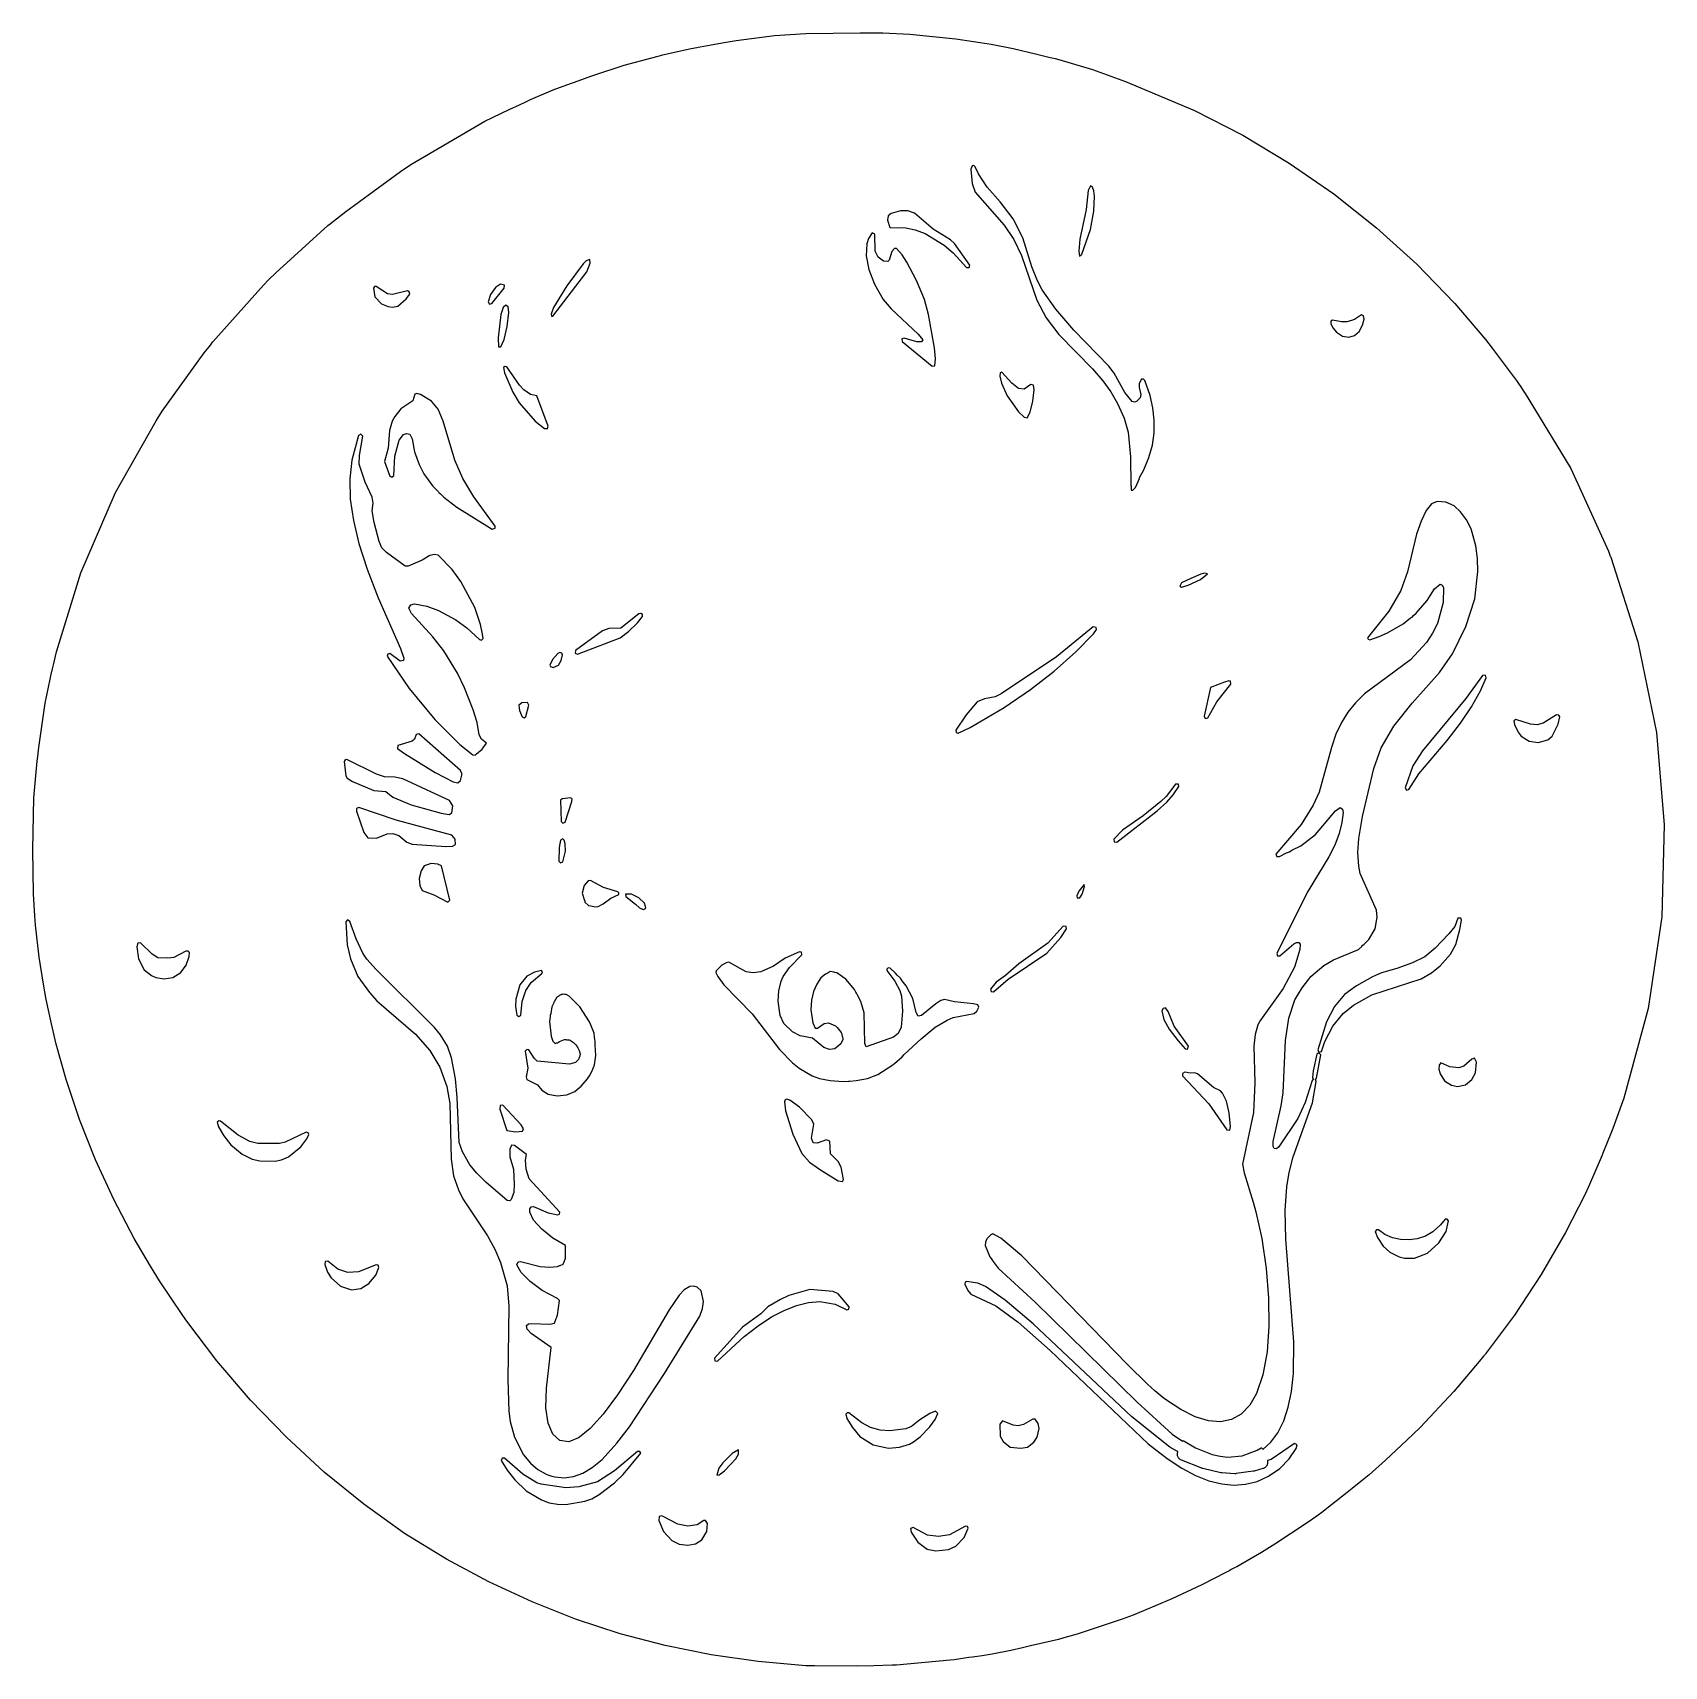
# Model space of a CAD drawing. Header units: millimetres. Extents: x 0 to 300, y 0 to 300.
import ezdxf

# ---------------------------------------------------------------- set-up
doc = ezdxf.new("R2010")
doc.units = ezdxf.units.MM
doc.layers.add('CUT', color=7, linetype='CONTINUOUS')

msp = doc.modelspace()

# ---------------------------------------------------------------- linework, layer by layer
at = {"layer": 'CUT'}
for points in [[(99.7698, 8.6897), (91.7667, 11.8363), (83.8514, 15.5233), (76.0666, 19.6715), (68.3845, 24.4242), (60.8692, 29.8049), (53.6149, 35.6814), (46.692, 42.0658), (40.0986, 48.8999), (33.8944, 56.1243), (28.3846, 63.3857), (27.6584, 64.4279), (23.411, 70.7757), (21.7398, 73.4999), (18.7402, 78.5862), (14.9932, 85.7494), (11.6651, 93.0338), (8.7198, 100.3975), (6.2386, 107.7814), (4.4242, 114.2361), (3.5444, 117.9877), (2.5751, 122.457), (2.0516, 125.6378), (1.3181, 130.2212), (0.6626, 136.0959), (0.4886, 137.8096), (0.2393, 141.8555), (0.1196, 150.0038), (0.3597, 159.5062), (0.9125, 166.1865), (1.0383, 167.0993), (1.194, 168.23), (1.2592, 168.7033), (2.3808, 176.8465), (3.661, 182.7477), (3.6909, 182.8739), (3.7551, 183.1448), (3.9976, 184.1679), (4.5022, 186.2966), (8.9261, 200.8189), (15.2986, 215.5484), (22.7595, 228.7135), (23.8959, 230.4626), (31.6206, 241.1886), (32.4932, 242.3138), (32.929, 242.8758), (32.9471, 242.8991), (33.1734, 243.191), (42.4999, 253.6343), (43.3947, 254.6065), (44.7436, 255.8606), (54.3067, 264.5459), (54.7231, 264.8762), (54.7686, 264.9123), (55.8827, 265.7962), (57.6192, 267.1738), (67.6237, 274.5133), (69.5015, 275.7782), (83.1049, 283.7136), (87.5423, 285.8796), (89.4449, 286.7465), (89.7104, 286.8675), (90.2695, 287.1223), (91.5036, 287.6846), (95.6721, 289.4743), (98.1822, 290.4083), (98.3294, 290.4616), (100.2331, 291.1509), (102.5283, 291.982), (103.1379, 292.2027), (108.6684, 293.9872), (113.7786, 295.3715), (114.912, 295.6785), (115.3348, 295.793), (115.7116, 295.8951), (120.9493, 297.0715), (121.9966, 297.2645), (122.2535, 297.3118), (123.6379, 297.5669), (126.6503, 298.122), (129.2032, 298.562), (136.2475, 299.4609), (142.0226, 299.8499), (152.0071, 299.9815), (154.472, 299.9722), (156.1422, 299.9284), (161.0824, 299.7374), (169.5675, 298.8615), (176.0397, 297.873), (180.0642, 297.0645), (184.1529, 296.094), (186.8652, 295.4502), (187.2454, 295.3599), (187.7646, 295.2367), (188.482, 295.0557), (194.6156, 293.1916), (200.7141, 291.0392), (213.3809, 285.666), (222.2243, 281.1384), (230.7366, 276.042), (238.9279, 270.3918), (246.7427, 264.1702), (254.1457, 257.4554), (261.0479, 250.3437), (261.1081, 250.2804), (266.7358, 243.6307), (267.9907, 242.0731), (272.5612, 235.9076), (272.9315, 235.3661), (273.2226, 234.9404), (273.7616, 234.1523), (274.0353, 233.7522), (282.3923, 219.9547), (289.308, 204.7811), (289.5812, 204.0553), (289.6583, 203.8505), (289.6884, 203.7703), (289.7352, 203.6459), (294.7479, 188.1211), (298.1375, 171.4557), (299.5791, 154.5488), (299.1021, 137.6129), (296.6167, 120.7949), (292.152, 104.3337), (290.1092, 98.7719), (288.7261, 95.2873), (288.6718, 95.1504), (288.4285, 94.5374), (287.9826, 93.4142), (285.8455, 88.4744), (285.3445, 87.4061), (285.2734, 87.2546), (285.0886, 86.8605), (285.0268, 86.7289), (281.4506, 79.655), (276.9725, 71.9311), (272.0565, 64.4983), (266.773, 57.4054), (266.67, 57.2825), (266.4372, 57.0047), (266.3945, 56.9538), (265.5776, 55.9789), (260.9351, 50.4712), (254.7455, 43.8929), (252.3355, 41.5603), (248.4097, 37.8794), (245.423, 35.1988), (244.1976, 34.1814), (242.279, 32.6643), (241.3519, 31.9312), (237.6628, 29.0141), (236.9399, 28.4425), (235.7868, 27.574), (234.025, 26.361), (228.0946, 22.4407), (225.6244, 20.8899), (221.0917, 18.2924), (220.799, 18.1349), (220.1109, 17.7643), (219.8166, 17.6058), (219.0862, 17.2125), (214.7122, 14.9549), (209.1669, 12.3797), (206.3351, 11.1675), (202.1098, 9.417), (200.0511, 8.6754), (191.792, 5.9439), (189.3673, 5.2185), (188.3652, 4.9634), (183.8295, 3.9031), (183.51, 3.8284), (181.789, 3.4261), (179.6627, 2.929), (176.22, 2.2469), (174.3573, 1.9597), (172.587, 1.7044), (171.9168, 1.6078), (169.2261, 1.2198), (168.5251, 1.1188), (158.6739, 0.2322), (158.6312, 0.2307), (158.4946, 0.2257), (157.8694, 0.2029), (154.5247, 0.0809), (151.2302, 0.0108), (143.6325, 0.0875), (142.0153, 0.1209), (133.2842, 0.8684), (124.6585, 2.1007), (116.2282, 3.8047), (107.9543, 5.9923)], [(173.1005, 270.6783), (178.4114, 264.6109), (180.2133, 261.9838), (181.5995, 259.0572), (184.4328, 250.8831), (186.1206, 247.6205), (188.4786, 244.5447), (194.659, 238.2456), (196.5539, 236.0809), (198.006, 234.0562), (199.2227, 231.8671), (200.4209, 229.1713), (201.1856, 226.5993), (201.6358, 222.0678), (201.6944, 216.7863), (201.7325, 216.7339), (201.7559, 215.9748), (202.0552, 215.9748), (202.5043, 216.4837), (203.2825, 218.1001), (203.1934, 218.1565), (204.0706, 219.6975), (204.9911, 221.9785), (205.6146, 224.2256), (205.9431, 226.503), (205.9739, 228.7997), (205.734, 231.0804), (205.1993, 233.3879), (204.2193, 236.1099), (203.963, 236.3852), (203.6314, 236.3705), (203.1961, 235.5933), (203.1868, 234.8054), (203.4912, 233.5334), (203.4007, 232.927), (202.6804, 232.2478), (202.3156, 232.1091), (201.9113, 232.233), (200.538, 233.9323), (198.6206, 237.4353), (197.6498, 238.7324), (191.211, 245.3815), (187.8823, 249.1903), (185.4181, 252.7355), (184.5299, 254.3889), (183.5081, 257.0038), (181.8556, 262.2859), (180.0646, 265.8066), (177.7131, 268.9067), (175.2977, 271.6278), (173.7096, 274.0851), (173.1131, 275.3615), (172.8565, 275.5667), (172.5657, 275.5234), (172.3309, 274.9253), (172.5316, 272.2938)], [(194.6615, 271.5924), (194.2724, 271.8318), (193.8533, 270.9937), (193.4941, 267.5213), (192.3267, 262.0434), (192.1171, 259.8582), (192.2369, 258.9602), (192.6859, 259.3194), (194.2724, 263.8694), (194.8711, 267.192), (195.0207, 269.946), (194.901, 270.9637)], [(165.3844, 263.9077), (161.9873, 266.8111), (160.7089, 267.2825), (159.3932, 267.2854), (157.6754, 266.7782), (157.136, 266.3591), (157.0015, 265.5344), (157.4187, 264.1918), (160.3784, 264.1327), (162.0917, 263.7712), (163.9098, 263.0903), (167.4166, 260.9682), (169.0739, 259.55), (171.4821, 256.8748), (172.003, 256.8354), (172.1132, 257.3163), (169.2818, 261.2933), (168.5897, 261.9582)], [(165.8348, 240.1027), (165.6262, 242.1158), (164.554, 248.2514), (163.7765, 251), (162.3196, 254.4765), (160.5603, 257.8442), (159.7234, 259.1853), (158.683, 260.3477), (158.2821, 260.3593), (157.7767, 259.7832), (157.3205, 258.2294), (157.0893, 257.9606), (156.2908, 258.0206), (155.295, 258.7572), (154.7597, 259.8714), (154.6528, 262.9715), (154.1713, 263.2332), (153.5054, 262.1815), (153.2356, 261.2171), (153.1124, 259.0233), (153.5798, 256.5204), (154.5974, 253.8261), (156.2408, 251.0095), (157.6611, 249.2615), (162.6334, 244.6475), (163.4988, 243.5835), (163.2511, 243.2311), (162.3926, 243.1843), (160.0801, 243.91), (159.6157, 243.7617), (159.6872, 243.2504), (165.202, 238.7513), (165.7219, 238.7813)], [(101.1773, 257.5533), (98.1839, 253.5122), (95.6994, 249.501), (95.2503, 248.3036), (95.3701, 247.9145), (95.5796, 247.9444), (101.8059, 256.0566), (102.4645, 257.6431), (102.3747, 258.3316), (101.6862, 258.0921)], [(65.3584, 249.6846), (66.167, 249.5957), (67.1645, 249.781), (68.6901, 251.106), (69.329, 251.9497), (69.2169, 252.4221), (68.9064, 252.6043), (66.1713, 251.9007), (65.2529, 252.0177), (63.1708, 253.3904), (62.8396, 253.3656), (62.648, 253.0944), (62.9004, 251.4937), (64.1155, 250.1784)], [(85.9898, 253.8019), (85.0451, 253.1836), (84.1548, 251.92), (83.7233, 250.5557), (83.9504, 250.1589), (84.3982, 250.2513), (86.6812, 253.0412), (86.6954, 253.6198)], [(86.4497, 249.501), (86.0306, 248.2138), (85.5218, 243.9632), (85.6116, 242.2869), (86.0606, 242.3168), (86.6293, 243.6339), (87.1981, 246.0586), (87.4974, 248.603), (87.4076, 249.6207), (86.9586, 249.9201)], [(240.5089, 244.2799), (241.6473, 244.0857), (242.6972, 244.3619), (243.5722, 245.1222), (244.2122, 246.2453), (244.4979, 247.3685), (244.3815, 247.9638), (244.0058, 248.1798), (242.7195, 247.3287), (241.3532, 246.9033), (240.3099, 246.8962), (238.6937, 247.194), (238.3872, 246.9872), (238.3748, 246.5735), (238.7111, 245.8), (239.4142, 244.9787)], [(89.4289, 232.0005), (92.3294, 228.6509), (94.066, 227.3069), (94.5774, 227.2729), (94.7239, 227.7207), (92.6576, 233.3127), (91.503, 233.5687), (90.2445, 234.3939), (89.4716, 235.2356), (87.1354, 238.6095), (86.7746, 238.7015), (86.5156, 238.4845), (86.6842, 237.5482), (88.2127, 233.9621)], [(178.9441, 233.3), (181.0529, 230.3584), (182.0794, 229.3938), (182.6142, 229.2708), (183.1864, 230.3201), (183.7054, 232.3136), (183.9436, 234.3923), (183.8211, 235.2345), (183.3354, 235.4034), (182.0938, 234.5371), (181.0233, 234.669), (179.8329, 235.5965), (177.9832, 237.6448), (177.6685, 237.5289), (177.5995, 236.8871), (177.9223, 235.6069)], [(68.1714, 226.2117), (68.7099, 226.392), (69.363, 226.2489), (69.7417, 225.4182), (70.1855, 223.0143), (71.0216, 220.7175), (71.915, 218.968), (73.5134, 216.7536), (74.6123, 215.656), (74.6385, 215.5722), (74.9536, 215.3151), (75.552, 214.7174), (77.9351, 212.8638), (84.4609, 208.8241), (84.9893, 208.9969), (84.9756, 209.3679), (81.0998, 214.7463), (79.042, 218.1388), (77.5966, 221.4864), (75.4794, 228.6744), (74.519, 230.8372), (73.2908, 232.3078), (71.2797, 233.5503), (70.6151, 233.7189), (70.2571, 233.5805), (69.8627, 232.3537), (67.6878, 230.8891), (66.5579, 229.5048), (66.0973, 228.6449), (65.6192, 226.9282), (65.3448, 223.671), (64.7177, 221.2305), (65.6748, 218.5747), (66.0365, 218.3944), (66.3766, 218.6683), (66.5785, 222.2185), (67.3792, 225.1492)], [(58.4046, 214.353), (58.9709, 210.4293), (59.977, 206.1682), (61.4996, 201.4471), (63.5084, 196.2298), (67.6393, 186.919), (68.2409, 185.1143), (68.1806, 184.6927), (67.5565, 184.5967), (65.6663, 185.9783), (65.2773, 185.8757), (65.1865, 185.4838), (69.1912, 179.5574), (73.9098, 173.8823), (78.5387, 169.283), (80.9199, 167.3997), (81.3155, 167.3436), (81.5069, 167.4999), (81.5303, 167.504), (81.5524, 167.5371), (82.6217, 168.4107), (83.4181, 169.54), (82.4844, 170.255), (82.072, 171.0676), (81.6991, 173.2856), (80.9846, 175.6695), (79.4016, 179.6728), (78.1172, 182.3591), (75.568, 186.4493), (73.5336, 189.0531), (69.6532, 193.3504), (69.1775, 194.2816), (69.5188, 194.9098), (70.1902, 195.0797), (72.4538, 194.6575), (74.6245, 193.894), (77.8083, 192.1928), (79.7701, 190.7121), (82.1449, 188.534), (82.4632, 188.4499), (82.7736, 188.7447), (82.6792, 189.5144), (82.2908, 191.3008), (81.2613, 194.4483), (78.6971, 199.1917), (77.0845, 201.4285), (74.5612, 204.0411), (73.8964, 204.179), (72.9837, 203.9596), (71.6299, 203.1526), (69.0036, 202.0361), (68.4723, 202.0258), (65.0514, 204.544), (64.2131, 205.3831), (63.7066, 206.5216), (62.7745, 210.0433), (62.4444, 212.2025), (62.5898, 213.6108), (62.3955, 214.6948), (61.1184, 217.4652), (60.0186, 220.7433), (60.0803, 222.3226), (60.6847, 225.8751), (60.3697, 226.2495), (59.9373, 226.0206), (58.6748, 221.5025), (58.3127, 218.0368)], [(216.6096, 38.9146), (218.0524, 38.5879), (219.4807, 38.4366), (222.1265, 38.6663), (224.8754, 39.678), (225.6153, 40.1505), (225.6614, 40.1115), (225.7422, 40.0285), (225.8146, 39.938), (225.8773, 39.8421), (227.3415, 41.1819), (228.6174, 42.89), (229.7288, 45.0726), (230.5638, 47.583), (231.1553, 50.4895), (231.5111, 53.7616), (231.5698, 59.5672), (230.1034, 78.4226), (230.0135, 83.7221), (230.2855, 88.0397), (230.7051, 90.7068), (231.4575, 93.5389), (234.9909, 103.4816), (235.6715, 107.4041), (235.5394, 107.7537), (235.756, 108.0161), (236.537, 112.265), (236.2008, 112.6654), (235.7797, 112.4071), (235.1297, 109.373), (234.9879, 108.1062), (235.1236, 107.8123), (234.9183, 107.5874), (233.6557, 103.5674), (232.3013, 100.6143), (228.8128, 95.4052), (228.3875, 95.0273), (228.0015, 95.0947), (227.8029, 95.4494), (227.8039, 96.3773), (229.2714, 102.9078), (229.6247, 105.2935), (230.0748, 114.9119), (230.6442, 119.0189), (231.7805, 122.4211), (233.1193, 124.6138), (234.3154, 126.1876), (234.7196, 126.6549), (237.0875, 128.6975), (238.8742, 129.7646), (243.4541, 131.6504), (244.0827, 132.1892), (244.0638, 132.3029), (244.5163, 132.5975), (245.3749, 133.4865), (246.5002, 135.415), (246.8923, 137.5483), (246.7591, 138.8415), (243.7664, 145.6161), (243.4837, 146.9106), (243.3342, 149.4346), (243.4842, 152.0191), (244.2053, 156.082), (246.2479, 164.8817), (247.6403, 168.6895), (249.9638, 172.6392), (253.3182, 176.8921), (258.3425, 182.5141), (260.7303, 185.9172), (263.1707, 190.9225), (264.7746, 196.0419), (265.365, 201.0316), (265.303, 203.4374), (264.9752, 205.7469), (264.1015, 208.8693), (263.2476, 210.5544), (262.1941, 211.9936), (261.0227, 213.0963), (259.5032, 213.7586), (257.9136, 213.8758), (256.8568, 213.4801), (255.8926, 212.2658), (254.9284, 210.2846), (254.0754, 207.9019), (252.4596, 200.9623), (251.1925, 197.5478), (249.0065, 193.7528), (245.0829, 188.8834), (245.2305, 188.5889), (245.5138, 188.5071), (247.2578, 189.1055), (248.7952, 189.7695), (251.6424, 191.4042), (252.9735, 192.5104), (253.2748, 192.6835), (253.542, 192.9828), (254.0655, 193.4178), (256.0489, 195.7215), (257.3876, 197.873), (258.4315, 198.6986), (258.8376, 198.5524), (259.079, 198.0952), (258.9894, 195.3613), (257.9356, 191.4939), (257.0569, 189.728), (255.9385, 187.9905), (252.975, 184.8477), (244.5659, 178.5917), (242.877, 176.9346), (241.4871, 175.2234), (240.3075, 173.2902), (239.3013, 171.154), (238.4726, 168.7543), (236.2051, 160.5195), (235.1431, 158.1436), (232.9573, 154.5935), (228.2702, 149.1451), (228.4581, 148.7202), (228.9473, 148.7392), (230.2335, 149.3694), (230.758, 149.575), (231.2048, 149.8454), (232.8757, 150.6641), (235.5354, 152.7655), (239.2208, 157.1076), (240.1087, 157.6861), (240.5154, 157.4195), (240.6391, 156.7997), (240.4229, 154.9705), (239.9054, 152.9109), (239.0909, 150.7724), (238.0344, 148.6317), (234.057, 142.1121), (228.4586, 130.9221), (228.5737, 130.5003), (229.0082, 130.4513), (231.5864, 132.6804), (232.0468, 132.9278), (232.5099, 132.9208), (232.738, 132.5859), (232.6732, 131.6054), (231.6806, 128.4139), (229.6165, 124.4952), (225.4458, 118.689), (224.9891, 117.803), (224.4706, 116.0312), (224.2674, 113.911), (224.4161, 107.1287), (224.1764, 101.7032), (222.1765, 92.2441), (222.4886, 90.6526), (224.1277, 85.2654), (224.6203, 83.4945), (225.7021, 78.5411), (226.5085, 73.046), (226.9593, 67.6457), (227.0204, 62.4836), (226.6614, 57.7371), (225.9059, 53.5297), (224.7265, 50.0836), (223.5111, 47.9559), (221.9344, 46.3294), (220.1688, 45.3605), (218.1065, 44.9322), (215.9061, 45.085), (213.4721, 45.8444), (210.8201, 47.1576), (208.023, 49.0025), (207.5705, 49.3744), (206.4559, 50.3096), (206.3843, 50.3696), (206.1576, 50.5599), (205.3351, 51.2499), (204.7713, 51.7879), (201.001, 55.4847), (181.6518, 75.3656), (177.7993, 78.6582), (176.3304, 79.3996), (175.9582, 79.2717), (175.2604, 78.4876), (174.9672, 77.9183), (174.9418, 77.3021), (175.8143, 75.1939), (176.1878, 74.6741), (176.2013, 74.6467), (176.2424, 74.5982), (177.2985, 73.1284), (184.0925, 66.9025), (202.8276, 48.5264), (209.2269, 42.667), (211.1668, 41.3483), (211.1931, 41.3974), (211.2543, 41.4885), (213.5096, 40.1577)], [(212.6818, 199.7804), (210.9457, 198.9423), (210.6463, 198.3735), (210.9457, 198.1939), (212.2029, 198.5232), (214.4779, 199.5709), (215.7651, 200.6186), (215.2262, 200.7084), (214.5078, 200.5288)], [(111.0999, 191.6195), (112.0327, 192.763), (112.038, 193.1671), (111.759, 193.3548), (111.3966, 193.239), (108.0364, 190.6422), (105.879, 190.5966), (104.7147, 190.1501), (99.7176, 186.5264), (99.6532, 186.0729), (100.1013, 185.88), (107.9407, 188.8786), (109.472, 190.023)], [(183.2275, 179.3587), (187.587, 182.7332), (191.5807, 186.2799), (194.7935, 189.6102), (195.3649, 190.4036), (195.3328, 190.7749), (194.7847, 190.8789), (188.0041, 185.3815), (177.8447, 178.5799), (176.7508, 178.0537), (174.8392, 177.6634), (173.4812, 177.0827), (171.4224, 174.7215), (169.5185, 171.8911), (169.5831, 171.5018), (169.9546, 171.3687), (172.1669, 172.4233), (178.4386, 176.0964)], [(97.3506, 185.7483), (97.2403, 186.057), (96.8961, 186.1674), (96.5093, 185.9554), (95.5307, 184.8566), (95.013, 183.8601), (95.1618, 183.5918), (95.6165, 183.3896), (96.6126, 183.8463), (97.1064, 184.7263)], [(219.9435, 180.882), (219.6613, 180.9662), (218.834, 180.7256), (216.2959, 179.7157), (215.098, 174.4979), (215.321, 174.0624), (215.7938, 174.1886), (217.4542, 177.1279), (220.0291, 180.3714)], [(262.1762, 173.1773), (264.1949, 176.2052), (265.8299, 179.1469), (266.8875, 181.54), (266.7457, 181.9863), (266.2221, 181.9199), (263.1333, 177.7357), (255.1729, 168.0989), (253.4241, 165.3667), (252.0203, 161.3083), (252.2436, 160.9051), (252.6952, 160.9972), (254.5197, 163.8759), (259.732, 170.0172)], [(89.9122, 176.9127), (89.3532, 176.5279), (89.4569, 175.5029), (89.9451, 174.3698), (90.3296, 174.162), (90.6526, 174.4057), (91.1832, 176.4868), (90.9489, 176.9628)], [(274.7798, 169.8953), (276.4574, 169.6395), (278.196, 170.1349), (278.9663, 170.8096), (280.1273, 173.0109), (280.4119, 174.3738), (280.2083, 174.692), (279.7855, 174.7092), (277.3678, 173.1889), (276.2403, 172.8701), (275.0457, 172.9954), (272.3332, 173.8969), (271.9679, 173.6191), (272.0874, 172.9768), (272.7362, 171.5274), (273.3273, 170.807)], [(78.1396, 162.2168), (78.6136, 162.6551), (78.9061, 163.6359), (78.853, 163.8141), (78.926, 163.9627), (78.7419, 164.1865), (78.6425, 164.52), (70.9685, 171.2275), (70.4925, 171.1324), (70.1924, 170.2429), (69.7396, 169.8928), (67.1661, 169.1066), (67.0878, 168.5694), (68.3316, 167.5999), (73.9849, 164.1295), (77.3018, 162.4311)], [(58.8443, 162.5113), (62.7318, 160.81), (64.9544, 160.668), (66.2407, 159.6194), (69.5823, 158.2186), (75.1032, 156.668), (76.5363, 156.4426), (77.0423, 156.7047), (77.2612, 157.9838), (76.6202, 159.0016), (68.0436, 162.9676), (66.6027, 163.2848), (64.7039, 163.3504), (63.2198, 163.8084), (57.7686, 166.4937), (57.4468, 166.4357), (57.2826, 166.1529), (57.618, 163.5483), (57.8125, 163.1193)], [(209.4537, 160.0262), (210.5066, 161.5517), (210.4445, 161.984), (209.8896, 162.0058), (208.1514, 159.7538), (207.1594, 158.7898), (203.9538, 156.1834), (200.1382, 153.561), (198.5558, 151.8706), (198.6043, 151.4105), (199.0919, 151.3392), (206.509, 157.083), (208.267, 158.6648)], [(98.9007, 159.5055), (97.3261, 159.2965), (97.0158, 159.0492), (97.1083, 155.1593), (97.4113, 154.8166), (97.8486, 155.0316), (99.085, 158.8162), (99.1173, 159.2486)], [(63.2287, 152.0953), (65.1556, 152.8617), (66.2175, 152.904), (67.2961, 152.552), (68.8037, 151.3362), (69.7393, 150.9821), (75.9215, 150.569), (77.168, 150.599), (77.6929, 150.9145), (77.6295, 151.9047), (77.0549, 152.6559), (66.8398, 155.3677), (59.9781, 157.7227), (59.5485, 157.5254), (59.5669, 157.0127), (60.924, 153.1479), (61.6205, 152.1263)], [(97.6745, 151.7314), (97.4033, 151.9267), (96.9704, 151.6853), (96.7163, 150.3842), (96.7111, 147.8682), (97.0136, 147.5553), (97.4172, 147.7179), (97.8813, 149.7063), (97.8555, 151.04)], [(71.4317, 146.1028), (71.065, 144.6849), (71.1506, 143.3711), (71.5963, 142.4377), (73.7621, 141.6562), (76.3085, 140.3207), (76.6796, 140.7169), (75.144, 146.9892), (74.4928, 147.3145), (73.2561, 147.3956), (71.9411, 146.9831)], [(101.4275, 140.6392), (101.4467, 140.3313), (102.1053, 139.7326), (102.5497, 139.6567), (102.5835, 139.6271), (103.3555, 139.4434), (103.8785, 139.531), (104.8316, 139.9986), (106.2569, 141.055), (107.667, 141.7099), (107.6879, 142.0387), (107.4844, 142.2521), (104.8614, 143.0443), (102.4966, 144.2763), (102.0696, 144.237), (101.3208, 143.3971), (100.9404, 141.9846), (101.4261, 140.6404)], [(112.3704, 139.0514), (112.5194, 139.0984), (112.5251, 139.1398), (112.672, 139.2237), (112.583, 139.5573), (112.5831, 139.5574), (112.583, 139.5576), (112.4325, 140.1218), (111.3848, 141.1395), (110.0079, 141.7681), (108.9003, 141.7681), (108.9901, 141.379), (110.7797, 139.9672), (111.5077, 139.295), (112.1697, 138.988), (112.2148, 139.0023), (112.2529, 138.9843)], [(191.8178, 141.1395), (192.3267, 141.1096), (192.7158, 141.7681), (193.1349, 143.175), (193.1049, 143.5941), (192.1171, 142.3668), (191.7579, 141.4688)], [(59.8253, 126.7038), (61.9358, 123.7149), (63.2985, 122.2022), (70.3618, 116.0645), (73.0144, 113.1134), (74.8389, 110.0205), (76.1404, 106.4566), (76.6913, 103.3703), (76.9311, 93.1271), (77.3738, 90.0936), (78.2581, 87.528), (79.0665, 85.8213), (83.5668, 79.0589), (84.9346, 76.5982), (85.9913, 74.1801), (87.2249, 69.9033), (87.5274, 66.1343), (87.348, 52.6576), (87.4963, 46.88), (87.7388, 44.9482), (88.5671, 42.0903), (90.2285, 38.8239), (91.4571, 37.3227), (92.8571, 36.1257), (94.3397, 35.2967), (94.6928, 35.1862), (95.3754, 34.9186), (95.677, 34.878), (95.9798, 34.7832), (97.64, 34.6378), (99.3592, 34.8709), (101.0666, 35.505), (102.8099, 36.5334), (104.6145, 37.9807), (107.3582, 40.9598), (109.6287, 44.0072), (116.0569, 53.7543), (122.5667, 64.2958), (123.0616, 65.6956), (123.2331, 66.9769), (122.7868, 68.9312), (122.105, 69.6259), (121.4917, 69.8222), (120.746, 69.7275), (119.7186, 69.1288), (118.7761, 68.1561), (116.9183, 65.4404), (110.4003, 54.3476), (107.4622, 49.8797), (104.823, 46.3396), (102.4915, 43.738), (102.4682, 43.7147), (102.4637, 43.7103), (102.4531, 43.6997), (102.4391, 43.6857), (100.4894, 42.104), (100.3032, 41.9781), (98.4909, 41.2531), (96.8687, 41.4487), (95.5738, 42.6359), (94.7136, 44.6892), (94.3222, 47.4537), (94.4139, 51.0967), (95.2718, 58.5324), (91.5878, 61.1106), (90.9027, 61.9292), (90.7615, 62.583), (91.1236, 62.8739), (91.6842, 62.9493), (95.0136, 62.8321), (95.8894, 63.0057), (96.1901, 63.8495), (96.3082, 64.1304), (96.3171, 64.2057), (96.4257, 64.5104), (96.7926, 67.179), (96.4444, 67.5396), (93.6528, 69.0135), (91.4525, 70.6435), (89.7729, 72.3228), (88.9645, 73.7546), (89.2178, 74.2765), (89.6361, 74.3227), (93.2342, 73.4299), (94.9947, 73.2798), (96.435, 73.405), (96.797, 73.6127), (96.9003, 73.6001), (97.4917, 73.8735), (97.5658, 74.0538), (97.6193, 74.0845), (97.9146, 74.9692), (97.9083, 77.2666), (95.5672, 78.6536), (93.5359, 80.2648), (92.0414, 81.9515), (91.3448, 83.4054), (91.3585, 83.9972), (91.5946, 84.3746), (92.0261, 84.4405), (94.7375, 83.3003), (96.4812, 82.9108), (96.8146, 83.0647), (96.8718, 83.4274), (91.2532, 89.5539), (90.6703, 91.3171), (90.5804, 92.9318), (90.7376, 93.9959), (88.5603, 95.6642), (87.9797, 95.6932), (87.6737, 94.9487), (87.7073, 93.5628), (88.3354, 91.3131), (88.515, 88.4687), (88.4155, 86.9861), (87.9508, 85.7502), (87.6631, 85.4765), (87.1856, 85.5693), (83.3104, 88.9334), (81.6494, 90.5356), (80.3608, 92.0937), (79.0152, 94.4741), (78.4033, 96.2177), (78.0388, 104.4495), (77.7111, 107.88), (77.0022, 111.7597), (76.2222, 113.8582), (74.9463, 115.9745), (73.8608, 117.3026), (63.1653, 127.937), (61.4707, 129.8729), (60.7278, 130.9589), (59.4707, 133.5629), (58.3378, 136.785), (57.926, 137.054), (57.5791, 136.7054), (57.8293, 132.4695), (58.4293, 129.929)], [(188.7975, 133.8302), (189.8458, 135.4386), (189.8059, 135.8693), (189.2584, 135.927), (186.4097, 132.7727), (181.093, 129.0101), (178.6607, 126.849), (176.939, 125.6348), (175.9119, 124.3565), (176.0149, 123.9111), (176.4704, 123.8705), (179.1532, 126.1633), (186.2221, 130.9886)], [(240.6593, 119.9018), (242.5054, 121.4416), (245.872, 123.3182), (254.9782, 126.257), (256.8797, 127.3526), (258.4463, 128.6214), (260.3314, 130.7666), (261.2976, 132.5719), (262.0801, 135.3007), (262.3591, 137.0485), (262.2458, 137.3628), (261.6936, 137.3592), (261.1122, 135.8487), (260.022, 134.513), (257.5389, 131.8792), (255.6135, 130.2962), (253.3704, 129.1769), (250.5133, 128.1252), (247.6828, 127.361), (246.008, 126.586), (243.0796, 124.9725), (240.891, 123.3692), (239.0693, 121.1617), (237.5494, 118.3251), (235.971, 113.2043), (236.1881, 112.7995), (236.6644, 112.9116), (237.2804, 114.7436), (238.7138, 117.5674)], [(21.9238, 126.8523), (22.7016, 126.513), (24.276, 126.2368), (25.849, 126.4819), (27.3115, 127.4104), (28.2895, 128.7733), (28.8314, 130.3581), (28.879, 131.0659), (28.6522, 131.3482), (28.2403, 131.319), (26.0122, 130.1854), (24.8977, 130.0338), (23.0835, 130.125), (22.026, 130.7635), (19.8931, 132.8476), (19.4118, 132.7872), (19.2198, 132.1383), (19.5454, 129.8979), (20.5782, 127.901)], [(137.19, 113.2676), (139.5585, 110.8073), (140.7705, 109.8383), (143.1767, 108.4463), (144.5131, 107.9589), (146.4835, 107.5539), (148.853, 107.4043), (149.8744, 107.4667), (149.9713, 107.4647), (150.0645, 107.4784), (151.2481, 107.5508), (153.3392, 107.9695), (155.2468, 108.7057), (157.9904, 110.4496), (158.1093, 110.5595), (158.3009, 110.6749), (159.7106, 111.9032), (160.0559, 112.3601), (163.157, 115.2286), (165.7562, 117.3718), (167.9392, 118.6878), (169.0426, 119.1203), (172.9337, 119.8935), (173.4287, 120.2962), (173.7776, 121.0543), (173.6029, 121.453), (172.8217, 121.681), (169.3086, 122.0433), (167.4697, 122.4506), (166.8239, 122.2684), (165.8906, 121.6769), (163.2489, 119.5273), (162.6417, 119.3936), (162.2795, 120.0423), (161.6491, 122.6176), (160.4613, 124.963), (159.6946, 125.8699), (159.3935, 126.3626), (158.8114, 126.9147), (158.4968, 127.2868), (157.4662, 128.2371), (157.1054, 128.284), (156.8741, 128.0487), (156.8888, 127.7537), (158.3573, 125.8217), (159.2862, 124.0837), (159.6071, 123.0875), (159.7584, 120.2971), (159.5042, 117.3831), (158.9641, 116.2239), (158.1099, 115.5515), (153.0721, 113.784), (152.8434, 114.3606), (152.6964, 119.9973), (152.1095, 122.1135), (151.4459, 123.3523), (151.328, 123.6459), (151.1937, 123.8232), (150.953, 124.2726), (149.331, 126.1845), (147.69, 127.3449), (147.2936, 127.3986), (147.1946, 127.4562), (146.4937, 127.6017), (146.1319, 127.3257), (145.619, 127.1347), (144.7909, 126.4064), (144.0204, 125.292), (143.4361, 123.8921), (143.061, 122.3108), (142.938, 120.55), (143.2819, 118.1706), (143.7372, 117.2097), (144.1406, 117.1762), (145.3667, 118.0242), (146.1919, 118.1483), (147.4683, 117.615), (147.7408, 117.3101), (148.525, 116.3855), (148.569, 116.2868), (148.779, 115.2535), (148.781, 115.0825), (148.4691, 114.2947), (147.3538, 113.3901), (146.3416, 113.2742), (145.3172, 113.6469), (143.2389, 115.3392), (140.9991, 115.791), (139.5663, 116.5235), (137.9552, 118.0751), (137.3096, 119.4949), (136.9488, 122.1475), (137.0737, 124.0362), (137.4923, 125.8008), (137.8509, 126.6771), (138.9923, 128.3589), (141.3134, 130.6282), (141.2174, 131.1747), (140.8492, 131.2148), (138.2019, 130.0365), (136.0881, 128.561), (133.7682, 127.5263), (132.3682, 127.3401), (131.0799, 127.529), (127.8782, 129.2854), (127.389, 129.207), (126.6018, 128.7312), (125.5764, 127.7457), (125.5278, 127.4254), (125.8616, 126.6642), (126.9732, 125.1264), (132.142, 119.8095)], [(90.6156, 124.0229), (90.6323, 124.0614), (90.6378, 124.0739), (90.6434, 124.0869), (91.6182, 125.5796), (91.6511, 125.6217), (93.5849, 127.2009), (93.6698, 127.5223), (93.4756, 127.7921), (92.2044, 127.482), (90.8256, 126.7491), (89.5273, 125.1475), (88.8116, 122.5064), (88.7548, 121.1794), (88.9832, 119.596), (89.3584, 119.3294), (89.7132, 119.5711), (89.9522, 122.0897), (90.577, 123.9343)], [(90.8268, 107.7731), (92.7544, 106.8053), (93.5838, 105.8122), (94.7564, 105.0589), (96.3983, 104.7416), (98.1559, 104.9435), (99.5968, 105.5769), (100.5459, 106.3663), (100.8046, 106.5494), (101.1226, 106.9468), (101.9277, 107.8765), (102.1258, 108.2006), (102.3498, 108.4804), (102.5109, 108.8305), (102.8214, 109.3386), (103.1207, 110.1558), (103.1499, 110.2192), (103.155, 110.2493), (103.2215, 110.4309), (103.4813, 112.1577), (103.3275, 114.1537), (103.3333, 114.8313), (103.2213, 115.5323), (103.1633, 116.2851), (102.3274, 118.3709), (100.5277, 121.0803), (98.5999, 123.0358), (98.023, 123.3561), (97.7438, 123.3755), (97.4899, 123.4347), (97.382, 123.4006), (97.2822, 123.4075), (97.1124, 123.3153), (96.7681, 123.2063), (96.6655, 123.0725), (96.3024, 122.8753), (95.8484, 122.0067), (95.7927, 121.934), (95.771, 121.8586), (95.386, 121.1221), (95.1952, 119.8563), (95.1011, 119.529), (95.1111, 119.2984), (94.9811, 118.4364), (95.2774, 115.7352), (95.6008, 114.8107), (96.0038, 114.3926), (96.2775, 114.503), (96.4243, 114.4857), (96.8116, 114.7182), (97.7283, 115.0878), (97.9545, 115.0815), (98.1573, 115.0758), (98.2529, 115.0731), (98.5188, 115.0657), (98.6232, 115.0506), (99.3515, 114.5854), (99.8062, 114.107), (99.98, 113.8765), (100.0561, 113.7756), (100.072, 113.7545), (100.1927, 113.5944), (100.4443, 113.1163), (100.5558, 112.6374), (100.5908, 112.3385), (100.5543, 112.1788), (100.5282, 112.0645), (100.5254, 112.0524), (100.5024, 111.9518), (100.2892, 111.4442), (99.7344, 110.8931), (98.6241, 110.6065), (92.7248, 111.1199), (92.1419, 111.6582), (91.202, 113.1872), (90.8107, 113.2988), (90.5277, 112.9626), (90.9981, 109.8273), (90.679, 108.2525)], [(210.3539, 114.8777), (211.6615, 113.4018), (212.093, 113.3424), (212.2689, 113.8677), (209.6022, 117.5868), (208.5267, 120.2716), (208.0569, 120.8957), (207.6149, 120.8154), (207.3682, 120.3778), (207.707, 118.7528), (208.7333, 116.9989)], [(259.2332, 107.517), (260.5118, 106.6998), (261.6137, 106.4789), (263.1138, 106.8139), (264.2389, 107.7681), (264.9248, 108.9941), (265.1291, 110.9675), (264.7405, 111.6868), (264.2527, 111.5202), (262.7916, 110.2247), (261.858, 109.9194), (260.2014, 110.0724), (258.5568, 110.8184), (258.2341, 110.4121), (258.1877, 109.69), (258.4469, 108.8048)], [(219.8092, 98.4796), (219.9556, 99.158), (219.7453, 101.6684), (219.2248, 103.781), (218.4965, 105.2742), (218.1331, 105.6656), (216.8223, 106.3195), (213.8944, 108.7753), (213.3655, 108.9801), (212.6059, 108.9003), (211.5563, 109.0825), (211.1303, 108.8929), (211.166, 108.4594), (215.9932, 103.3084), (219.2594, 98.5326)], [(90.0475, 98.2989), (90.1872, 98.7175), (89.7619, 99.4544), (86.4369, 103.0515), (85.9121, 102.9843), (85.8502, 102.2928), (87.1149, 98.406), (88.8231, 98.1258)], [(141.2962, 94.1516), (142.7175, 92.5888), (144.694, 91.2073), (147.9693, 89.1386), (148.7442, 89.0098), (148.919, 89.3944), (148.5047, 91.679), (147.9418, 92.7258), (146.5428, 94.1249), (146.408, 96.4259), (145.8315, 96.6551), (144.0699, 96.0901), (143.3494, 96.1563), (143.0861, 96.9814), (143.4946, 99.5665), (143.1337, 100.3772), (140.8772, 102.6989), (139.0776, 103.9587), (138.5086, 104.1284), (138.2259, 104.0059), (138.0797, 103.6534), (138.2648, 102.0182), (139.6578, 97.7529)], [(36.4753, 95.7711), (38.54, 94.0391), (40.3954, 93.1532), (41.7969, 92.8572), (44.6135, 92.7696), (45.8058, 92.9903), (47.056, 93.5391), (49.3402, 95.3764), (50.4496, 96.8576), (50.7922, 97.6348), (50.6697, 97.9835), (50.3111, 98.0729), (46.4634, 96.2608), (45.4227, 96.003), (41.4129, 96.0036), (39.9878, 96.3976), (37.8415, 97.5297), (34.6116, 100.0922), (34.2561, 100.1657), (33.9944, 99.914), (34.2189, 99.0696), (35.1766, 97.3908)], [(249.1778, 76.0467), (250.9411, 75.1794), (251.8648, 74.9821), (253.7467, 74.9857), (256.1054, 75.9), (258.196, 77.7797), (259.5329, 79.829), (259.9635, 81.8345), (259.7438, 82.1338), (259.373, 82.113), (258.501, 81.0546), (257.0996, 79.8025), (255.7225, 79.0147), (254.2483, 78.5231), (252.7415, 78.3109), (251.1818, 78.3693), (249.6765, 78.6774), (248.2888, 79.294), (247.1141, 80.1411), (246.7407, 80.1513), (246.5305, 79.8424), (246.9132, 78.7456), (247.9727, 77.1717)], [(56.5957, 69.8249), (58.6558, 69.1447), (60.3333, 69.3867), (61.785, 70.2851), (63.1146, 71.8253), (63.6381, 73.2686), (63.5252, 73.6576), (63.1728, 73.7634), (59.9389, 72.4526), (57.9883, 72.3525), (56.154, 72.9282), (54.3127, 74.3901), (53.8125, 74.3493), (53.7301, 73.7707), (54.2388, 72.3792), (54.876, 71.3488)], [(135.7217, 64.1594), (138.0394, 65.3776), (140.2999, 66.2842), (142.4827, 66.8103), (144.6035, 66.9922), (147.406, 66.5105), (149.5241, 65.4597), (149.892, 65.6029), (149.9459, 65.994), (147.9592, 68.4374), (147.0232, 68.8273), (142.7433, 69.1764), (138.9138, 68.0738), (137.3599, 67.3968), (135.056, 65.9978), (133.7413, 64.7158), (130.3919, 62.2935), (125.2612, 56.5921), (125.3073, 56.1013), (125.7975, 56.0488), (130.7294, 60.5911), (133.278, 62.5626)], [(226.7719, 37.4188), (226.7619, 37.3033), (226.7409, 37.1894), (226.7089, 37.078), (226.6664, 36.9702), (226.6137, 36.867), (226.5512, 36.7694), (226.4797, 36.6782), (226.3996, 36.5944), (226.3119, 36.5187), (226.2173, 36.4518), (226.1166, 36.3944), (226.0109, 36.3469), (225.9011, 36.3099), (224.2879, 35.8509), (224.1205, 35.816), (220.9758, 35.3903), (220.856, 35.3802), (220.7358, 35.3821), (218.3937, 35.5368), (218.3021, 35.5464), (218.2114, 35.563), (214.8589, 36.3113), (214.7635, 36.3368), (214.6705, 36.37), (210.9562, 37.8717), (210.8476, 37.9221), (210.7444, 37.9831), (210.6479, 38.054), (210.559, 38.1343), (210.4784, 38.223), (210.4071, 38.3193), (210.3458, 38.4222), (210.2951, 38.5307), (210.2554, 38.6437), (210.2272, 38.7601), (210.2107, 38.8788), (210.2061, 38.9985), (210.2135, 39.1181), (210.2328, 39.2363), (210.2638, 39.352), (210.2946, 39.4336), (210.2037, 39.4703), (208.8062, 40.2496), (201.8302, 45.8187), (183.7182, 62.8825), (178.6152, 67.2699), (174.9924, 69.7511), (173.6051, 70.364), (171.5327, 70.7025), (171.2469, 70.531), (171.2058, 70.1673), (171.7544, 68.9998), (172.2896, 68.3438), (176.881, 66.2245), (180.988, 63.209), (186.8743, 57.9842), (204.8614, 40.8651), (208.3542, 38.1505), (211.0061, 36.412), (213.5609, 35.0731), (215.9855, 34.0953), (218.3754, 33.4915), (220.587, 33.289), (222.7322, 33.4327), (224.8673, 33.9602), (226.958, 34.926), (228.9951, 36.3649), (230.7333, 38.1083), (231.9892, 40.0119), (232.1874, 40.66), (231.6999, 40.9102), (227.4453, 37.9968), (226.7259, 37.7921), (226.7348, 37.7634), (226.7583, 37.6499), (226.7707, 37.5347)], [(151.9555, 42.2275), (154.3942, 40.678), (157.2148, 40.0832), (159.1987, 40.263), (161.0221, 40.8031), (161.7985, 41.2175), (163.0071, 42.1597), (164.7642, 43.9748), (165.7548, 45.3568), (166.2412, 46.4583), (165.8355, 46.8374), (164.7699, 46.4237), (162.9326, 45.2887), (161.4403, 44.0745), (160.3504, 43.6011), (157.4097, 43.2252), (155.6383, 43.3752), (153.8873, 43.8754), (152.302, 44.7011), (149.9199, 46.538), (149.586, 46.5769), (149.3462, 46.3414), (149.5469, 45.5304), (150.5671, 43.8461)], [(181.4974, 40.0522), (182.7036, 40.2584), (183.8631, 41.1647), (184.4619, 42.0651), (184.8364, 43.6578), (184.6363, 44.5821), (184.1257, 45.4002), (183.6974, 45.3662), (181.9785, 44.3868), (181.0189, 44.1535), (180.1007, 44.3066), (178.128, 45.1086), (177.6544, 44.505), (177.6618, 42.2631), (178.2231, 41.3121), (179.5325, 40.2328)], [(90.7009, 32.2408), (93.4823, 30.5597), (94.9147, 30.0583), (96.4382, 29.7857), (98.0005, 29.7555), (101.4671, 30.352), (102.7376, 30.7867), (104.076, 31.531), (106.8938, 33.7038), (108.4719, 35.2211), (111.7498, 39.1276), (111.5361, 39.4729), (111.1313, 39.4404), (106.9252, 35.8989), (103.7623, 33.9108), (100.3312, 32.9637), (97.9966, 32.7788), (93.4274, 33.4379), (92.6641, 33.7319), (90.0881, 35.3101), (86.7287, 38.2308), (86.2634, 38.2339), (86.1161, 37.8256), (87.186, 36.0487), (88.5919, 34.2245)], [(126.771, 37.3879), (126.0525, 36.4001), (125.6634, 35.083), (126.0825, 35.1428), (127.1002, 35.9211), (129.1956, 38.1063), (129.6746, 38.9445), (129.6746, 39.7527), (128.5071, 39.0941)], [(118.8014, 22.458), (120.3837, 22.2735), (121.7832, 22.529), (122.9091, 23.2607), (123.8767, 24.7675), (124.0015, 26.2354), (123.6034, 26.8039), (123.311, 26.7812), (122.0812, 25.9654), (120.3891, 25.7463), (118.5375, 26.0934), (115.5749, 27.6425), (115.0909, 27.5002), (115.0603, 26.8051), (115.8858, 24.7588), (117.4007, 23.1275)], [(165.8634, 21.2237), (168.2194, 21.4527), (169.5286, 22.072), (171.07, 23.6937), (171.8203, 25.3658), (171.6841, 25.6679), (171.3276, 25.7476), (168.3788, 24.1766), (166.3471, 23.8279), (164.369, 24.1166), (161.7456, 25.5312), (161.2473, 25.3205), (161.3537, 24.6188), (162.556, 22.7935), (164.2706, 21.5092)]]:
    msp.add_lwpolyline(points, close=True, dxfattribs=at)

doc.saveas('drawing.dxf')
